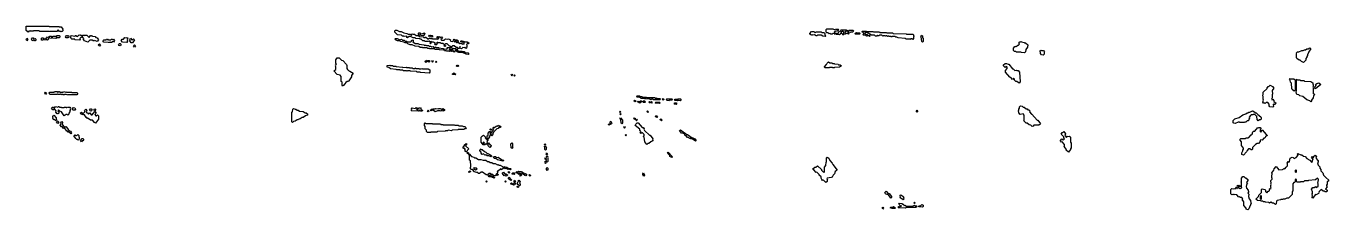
# Model space of a CAD drawing. Header units: millimetres. Extents: x 0 to 8214, y 0 to 584.
# Drawn here: x 0 to 4094, y 7 to 584 of the extents above; entities that cross this region are included whole.
import ezdxf

# ---------------------------------------------------------------- set-up
doc = ezdxf.new("R2010")
doc.units = ezdxf.units.MM
doc.layers.add('M', color=7, linetype='Continuous')

msp = doc.modelspace()

# ---------------------------------------------------------------- linework, layer by layer
at = {"layer": 'M'}
for points in [[(0, 570.8), (0.6, 584.5), (71.7, 584.5), (72.8, 583.1), (103.3, 583.1), (104.4, 581.6), (110, 581.6), (115.2, 575.1), (114.1, 573.7), (116.3, 570.8), (113.4, 567.2), (111.2, 567.2), (110, 565.7), (108.8, 567.2), (105.4, 567.2), (101, 572.8), (96.5, 567.2), (76.1, 567.2), (75.1, 568.5), (74, 567.2), (43.5, 567.2), (41.2, 570), (23.3, 570), (22.1, 568.6), (15.3, 568.6), (13.1, 570), (12, 568.6), (8.6, 568.6), (6.3, 565.7), (0, 570.8)], [(2535.4, 561.4), (2532.7, 558.6), (2528.6, 558.6), (2525.9, 561.4), (2523.2, 560), (2520.5, 562.9), (2516.4, 562.9), (2514.3, 565.1), (2514.3, 573.7), (2516.4, 575.9), (2535.4, 575.9), (2542.1, 573.1), (2543.4, 574.5), (2551.6, 574.5), (2553.8, 572.3), (2550.2, 568.5), (2548.9, 570), (2543.5, 567.1), (2542.1, 568.5), (2538.9, 565.1), (2543.5, 561.7), (2546.2, 563.1), (2547.6, 561.6), (2551.5, 561.6), (2555.6, 568.8), (2558.3, 567.4), (2560.2, 569.4), (2558.9, 570.8), (2561, 573.1), (2577.3, 573.1), (2583.5, 569.4), (2581.4, 567.1), (2577.3, 568.6), (2572.7, 565.1), (2576.7, 560.8), (2574.6, 558.6), (2571.9, 560), (2569.2, 557.2), (2566.4, 557.2), (2564.3, 559.4), (2569.7, 563.7), (2569.7, 565.1), (2567.8, 567.2), (2563.8, 567.2), (2560.5, 563.7), (2561.9, 562.3), (2558.4, 558.6), (2555.7, 557.1), (2546.8, 557.9), (2543.5, 560), (2542.1, 558.5), (2539.4, 561.4), (2535.4, 561.4)], [(5.9, 542.3), (2.9, 538.5), (0, 542.3), (2.9, 546), (5.9, 542.3)], [(31.8, 542.3), (28.9, 538.6), (26.6, 538.6), (24.4, 541.4), (22.1, 538.6), (19.2, 539.3), (16.9, 543.7), (19.8, 547.4), (22.1, 547.4), (24.4, 544.5), (28.9, 545.9), (31.8, 542.3)], [(52.6, 540), (49.6, 540.7), (47.3, 543.7), (50.2, 547.4), (52.6, 547.4), (55.5, 543.7), (52.6, 540)], [(70.1, 546.5), (69, 545.1), (70.1, 543.7), (67.2, 539.9), (64.9, 542.8), (61.5, 540), (58.6, 543.7), (61.5, 547.4), (63.8, 546), (67.2, 550.3), (70.1, 546.5)], [(78.5, 553.1), (81.4, 549.4), (78.5, 545.7), (74.4, 546.4), (72.1, 549.4), (75, 553.1), (78.5, 553.1)], [(85.1, 553.1), (93.1, 553.1), (95.3, 551.7), (97.5, 554.5), (104.4, 554.5), (107.3, 550.8), (104.4, 547.2), (97.6, 547.2), (95.4, 548.5), (93.1, 545.7), (84.6, 546.4), (82.3, 549.4), (85.1, 553.1)], [(123.9, 550.8), (126.8, 554.5), (129.2, 554.5), (130.3, 553.1), (132.5, 554.5), (135.5, 550.8), (132.5, 547.1), (130.3, 548.5), (129.2, 547.1), (126.3, 547.9), (123.9, 550.8)], [(170.4, 543.7), (167.5, 540), (153.9, 541.4), (151.6, 544.3), (149.4, 542.9), (143.7, 542.9), (140.8, 546.5), (142, 548), (139.7, 550.8), (142.6, 554.5), (152.8, 553.1), (153.9, 554.5), (156.2, 554.5), (158.4, 551.7), (159.5, 553.1), (161.8, 551.7), (167.4, 557.4), (169.7, 556), (170.8, 557.4), (172, 555.9), (174.3, 555.9), (176.5, 553.1), (178.7, 555.9), (181, 555.9), (182.1, 554.6), (183.2, 555.9), (191.2, 555.9), (197.9, 548.8), (202.3, 554.5), (204.7, 554.5), (205.8, 553.1), (208, 554.5), (209.2, 553.1), (217.1, 551.6), (219.3, 548.8), (223.8, 547.3), (227.8, 540.8), (223.8, 535.7), (218.1, 538.6), (214.7, 538.6), (213.6, 539.9), (212.6, 538.6), (210.2, 538.6), (209.1, 540), (200.2, 540), (194.5, 534.3), (183.2, 538.6), (180.3, 542.2), (181.4, 545.1), (176.5, 551.4), (174.3, 548.6), (172, 548.6), (169.3, 545.1), (170.4, 543.7)], [(267.7, 543.1), (271.2, 543.1), (272.3, 541.7), (274.5, 543.1), (277.4, 539.4), (274.5, 534.2), (272.2, 537.1), (268.9, 532.9), (265.4, 532.9), (264.3, 534.3), (262.1, 532.9), (259.8, 532.9), (258.7, 534.2), (257.6, 532.9), (244, 534.3), (241.1, 538), (244, 541.6), (251.9, 541.6), (253, 543.1), (255.4, 543.1), (257.6, 540.3), (258.7, 541.6), (266.6, 541.6), (267.7, 543.1)], [(318, 542.2), (319.1, 539.4), (318, 538), (319.1, 536.5), (316.2, 532.9), (302.6, 534.3), (298.6, 539.4), (301.5, 543.1), (306, 543.1), (310.5, 548.8), (316.1, 547.4), (317.3, 548.8), (320.2, 545.1), (318, 542.2)], [(330.2, 532.2), (325.6, 537.9), (326.8, 540.8), (325.6, 542.3), (328.6, 546), (333.1, 540.3), (337.6, 544.5), (340.5, 540.8), (334.2, 531.4), (330.2, 532.2)], [(1355.3, 517.2), (1351.1, 517.2), (1345.6, 522.9), (1341.5, 522.9), (1335.9, 518.5), (1333.1, 521.4), (1330.3, 521.4), (1323.3, 528.6), (1317.8, 528.6), (1315, 525.7), (1309.4, 530), (1303.8, 530), (1302.5, 531.4), (1295.5, 531.4), (1294.1, 532.9), (1291.4, 532.9), (1289.4, 530.8), (1292.2, 528), (1290, 525.7), (1285.8, 525.7), (1283.6, 528), (1286.3, 530.8), (1280.2, 534.3), (1274.7, 534.3), (1271.9, 535.7), (1270.5, 534.3), (1266.3, 537.1), (1263.6, 535.7), (1253.8, 535.7), (1251, 538.6), (1246.8, 538.6), (1241.3, 542.9), (1238.5, 542.9), (1237.1, 544.3), (1224.6, 545.7), (1223.2, 547.2), (1216.2, 547.2), (1207.9, 551.4), (1203.8, 551.4), (1198.2, 547.1), (1195.9, 549.4), (1197.3, 550.8), (1195.4, 552.9), (1188.4, 551.4), (1187, 552.9), (1182.8, 552.9), (1180, 555.7), (1167.5, 557.2), (1158.4, 565.1), (1158.4, 569.4), (1160.6, 571.6), (1164.8, 571.6), (1173.2, 567.4), (1178.7, 567.4), (1187.1, 563.1), (1196.8, 561.6), (1201, 558.8), (1206.6, 558.8), (1210.7, 554.5), (1212.6, 556.5), (1211.2, 558), (1213.5, 560.3), (1214.9, 558.8), (1220.5, 558.8), (1226, 554.5), (1233, 554.5), (1235.8, 551.6), (1248.3, 550.2), (1249.7, 548.8), (1253.8, 548.8), (1255.2, 550.2), (1262.2, 544.5), (1264.9, 544.5), (1269.1, 547.4), (1270.5, 545.9), (1276.1, 545.9), (1277.5, 544.5), (1290, 544.5), (1292.7, 543.1), (1294.2, 544.5), (1295.5, 543.1), (1297.5, 545.1), (1295.5, 547.1), (1294.2, 545.7), (1290.5, 549.4), (1292.7, 551.7), (1296.9, 548.8), (1299.7, 551.7), (1302.5, 548.8), (1305.3, 550.2), (1308.9, 546.5), (1303.3, 542.2), (1305.3, 540.2), (1313.6, 540.2), (1317.8, 544.5), (1324.7, 543.1), (1327.5, 544.5), (1334, 540.8), (1332.5, 539.4), (1334.5, 537.3), (1341.4, 535.9), (1343.4, 538), (1342, 539.4), (1345.6, 543.1), (1348.4, 540.3), (1349.7, 541.6), (1354, 541.6), (1359, 538), (1356.7, 535.7), (1355.3, 537.2), (1352.6, 537.2), (1351.2, 535.7), (1347, 538.5), (1345.1, 536.5), (1347, 534.5), (1349.8, 535.9), (1352.6, 533.1), (1355.3, 533.1), (1356.7, 534.5), (1362.3, 528.8), (1365.1, 531.7), (1366.5, 530.2), (1369.3, 530.2), (1372, 527.4), (1373.4, 528.8), (1376.2, 528.8), (1378.2, 530.8), (1375.4, 533.7), (1377.6, 535.9), (1380.4, 534.5), (1386, 534.5), (1388.7, 531.7), (1390.1, 533.1), (1392.4, 530.8), (1390.1, 528.5), (1388.7, 530), (1386, 528.6), (1384, 526.5), (1385.4, 525.1), (1385.4, 519.4), (1384, 518), (1385.4, 516.5), (1383.2, 514.3), (1379, 518.5), (1376.2, 515.7), (1372.1, 517.1), (1367.9, 512.8), (1362.8, 515.1), (1365.6, 518), (1363.7, 520), (1361.8, 518), (1363.1, 516.5), (1361, 514.3), (1358.1, 514.3), (1355.3, 517.2)], [(1339.5, 506.5), (1337.3, 504.3), (1335.8, 505.7), (1330.3, 504.3), (1328.9, 505.7), (1321.9, 505.7), (1320.5, 507.2), (1315, 507.2), (1313.6, 508.6), (1299.7, 510), (1298.3, 511.4), (1284.4, 511.4), (1283, 512.9), (1276, 512.9), (1274.7, 514.3), (1273.3, 512.9), (1269.1, 512.9), (1267.7, 514.3), (1262.1, 514.3), (1260.7, 515.7), (1253.8, 515.7), (1252.4, 517.1), (1251.1, 515.7), (1246.8, 515.7), (1245.4, 517.2), (1238.5, 517.2), (1234.3, 520), (1223.2, 521.4), (1213.5, 525.7), (1206.5, 525.7), (1199.5, 528.6), (1196.7, 531.4), (1191.2, 531.4), (1187, 534.3), (1177.3, 535.7), (1173.1, 538.6), (1167.6, 538.6), (1160.6, 541.5), (1158.4, 543.7), (1160.6, 545.9), (1166.2, 545.9), (1174.5, 541.6), (1180.1, 543.1), (1182.9, 540.2), (1188.5, 540.2), (1191.3, 537.4), (1195.4, 537.4), (1198.2, 534.5), (1209.3, 534.5), (1211.3, 536.6), (1211.3, 539.4), (1214.9, 541.7), (1217.1, 539.4), (1215.7, 538), (1217.1, 536.5), (1215.7, 535.1), (1223.2, 530.2), (1231.6, 530.2), (1235.8, 527.3), (1249.7, 525.9), (1251.1, 524.5), (1256.6, 524.5), (1258, 523.1), (1265, 523.1), (1266.4, 521.6), (1270.5, 521.6), (1274.7, 518.8), (1278.9, 520.2), (1281.7, 517.4), (1285.8, 517.4), (1287.2, 518.8), (1288.6, 517.4), (1295.6, 517.4), (1297, 515.9), (1310.9, 514.5), (1312.3, 513.1), (1321.9, 511.6), (1323.9, 513.7), (1322.5, 515.1), (1324.7, 517.4), (1333.1, 517.4), (1334.5, 518.8), (1337.3, 515.9), (1340.1, 515.9), (1341.5, 514.5), (1349.8, 514.5), (1356.2, 510.9), (1354, 507.1), (1352.5, 508.6), (1349.8, 508.6), (1345.6, 502.8), (1342, 505.1), (1343.4, 506.5), (1338.7, 511.4), (1337.3, 510), (1331.7, 512.8), (1329.8, 510.8), (1331.8, 508.8), (1335.9, 507.4), (1337.3, 508.8), (1339.5, 506.5)], [(1239.9, 557.1), (1238.6, 555.7), (1235.7, 555.7), (1232.1, 560.8), (1234.3, 563.1), (1237.2, 563.1), (1239.9, 560.2), (1245.5, 561.6), (1248.2, 560.2), (1251, 563.1), (1253.2, 560.8), (1249.7, 554.3), (1241.9, 555), (1239.9, 557.1)], [(1268.6, 553.7), (1266.3, 551.4), (1264.1, 553.7), (1266.3, 556), (1268.6, 553.7)], [(1270.5, 533.1), (1272.7, 530.8), (1270.5, 528.5), (1268.3, 530.8), (1270.5, 533.1)], [(1276.1, 554.5), (1278.3, 552.3), (1276.1, 550), (1271.8, 551.4), (1269.7, 553.7), (1271.9, 555.9), (1276.1, 554.5)], [(1375.7, 535.1), (1373.5, 532.8), (1365.6, 536.5), (1367.9, 538.8), (1369.3, 537.4), (1373.5, 537.4), (1375.7, 535.1)], [(2470.5, 557.1), (2467.8, 555.7), (2462.9, 559.3), (2462.9, 560.9), (2467.7, 567.4), (2475.9, 567.4), (2479.9, 563.1), (2482.6, 565.9), (2498.9, 565.9), (2500.3, 564.5), (2507, 564.5), (2510.5, 560.9), (2510.5, 556.6), (2513.2, 553.7), (2511.1, 551.4), (2504.2, 552.9), (2498.8, 555.7), (2486.7, 555.7), (2485.4, 554.3), (2482.6, 554.3), (2477.2, 557.1), (2471.8, 555.7), (2470.5, 557.1)], [(2586.2, 560.8), (2584.1, 558.6), (2579.1, 560.8), (2581.3, 563.1), (2584.1, 563.1), (2586.2, 560.8)], [(2584.6, 566.5), (2585.9, 568), (2584.6, 569.4), (2586.7, 571.6), (2597.6, 571.6), (2599.7, 569.4), (2597.6, 565.7), (2592.2, 565.7), (2590.8, 564.3), (2586, 565), (2584.6, 566.5)], [(2609.7, 564.5), (2611.1, 563.1), (2619.2, 563.1), (2621.3, 560.8), (2619.2, 558.6), (2606.3, 559.3), (2604.8, 560.8), (2609.7, 564.5)], [(2628.6, 568.8), (2639.5, 568.8), (2641.6, 566.5), (2636.2, 560.8), (2639.5, 557.4), (2642.2, 558.8), (2645.7, 555.1), (2643.5, 552.8), (2642.2, 554.2), (2640.8, 552.8), (2638.1, 555.7), (2631.3, 555.7), (2629.2, 558), (2633.2, 562.2), (2626.5, 566.5), (2628.6, 568.8)], [(2717.8, 551.4), (2712.4, 551.4), (2711.1, 552.9), (2708.4, 552.9), (2707, 551.4), (2704.3, 554.3), (2701.7, 554.3), (2700.3, 552.8), (2698.9, 554.3), (2693.6, 554.3), (2692.2, 552.8), (2689.4, 555.7), (2681.4, 555.7), (2680.1, 554.3), (2677.3, 554.3), (2676, 555.7), (2673.3, 552.9), (2669.2, 552.9), (2666.5, 555.7), (2657, 555.7), (2641.3, 565.1), (2643.5, 567.4), (2661.1, 567.4), (2662.5, 565.9), (2681.4, 565.9), (2682.8, 564.5), (2703, 564.5), (2704.4, 563.1), (2723.3, 563.1), (2724.7, 561.6), (2765.2, 560.2), (2766.6, 558.8), (2786.8, 558.8), (2788.9, 556.6), (2788.9, 553.7), (2790.3, 552.3), (2788.9, 550.8), (2788.9, 545.1), (2786.8, 542.8), (2784.1, 544.3), (2781.4, 544.3), (2780.1, 542.8), (2777.4, 544.3), (2776, 542.9), (2765.8, 543.6), (2762.4, 545.7), (2740.8, 547.2), (2736.8, 550), (2732.7, 550), (2731.3, 551.4), (2720.6, 551.4), (2719.2, 550), (2717.8, 551.4)], [(2652.4, 553.7), (2650.3, 551.4), (2648.1, 553.7), (2650.3, 556), (2652.4, 553.7)], [(2816.5, 534.2), (2814.4, 536.5), (2813.1, 550.8), (2811.7, 552.2), (2813.8, 556), (2817.3, 553.7), (2817.3, 548), (2818.7, 546.6), (2818.7, 536.5), (2816.5, 534.2)], [(3126.4, 502.9), (3111.7, 502.9), (3110.5, 504.3), (3105.6, 504.3), (3102.5, 507.9), (3102.5, 515.1), (3106.8, 520.2), (3109.3, 520.2), (3110.5, 521.7), (3111.8, 520.3), (3116.6, 524.5), (3119, 524.5), (3122, 528), (3119.6, 530.8), (3122.7, 534.5), (3125.1, 534.5), (3126.4, 536), (3127.7, 534.5), (3136.2, 533.1), (3137.4, 531.6), (3141.1, 531.6), (3147.9, 525.2), (3147.9, 522.2), (3146.6, 520.8), (3146.6, 517.9), (3141.8, 510.8), (3140.5, 503.6), (3137.4, 500), (3127.6, 501.4), (3126.4, 502.9)], [(230.6, 521.4), (226.5, 525.1), (230.6, 528.8), (233.5, 525.1), (230.6, 521.4)], [(298.8, 526.5), (295.9, 522.9), (293, 523.6), (290.7, 526.5), (293.6, 530.2), (295.9, 530.2), (298.8, 526.5)], [(341, 518.5), (338, 522.3), (341, 526), (343.9, 522.3), (341, 518.5)], [(1318.7, 522.3), (1316.4, 520), (1312.8, 522.2), (1315, 524.5), (1318.7, 522.3)], [(1353.1, 505.1), (1355.4, 507.4), (1357.6, 505.1), (1355.4, 502.8), (1353.1, 505.1)], [(1391, 498), (1388.8, 495.7), (1382.5, 496.4), (1373.4, 500), (1359.5, 501.4), (1357.3, 503.7), (1359.5, 505.9), (1369.3, 505.9), (1370.7, 504.5), (1376.3, 504.5), (1379, 501.6), (1388.8, 500.2), (1391, 498)], [(3187.9, 497.9), (3187.9, 502.2), (3185.5, 505.1), (3188.6, 508.8), (3191.1, 507.4), (3197.2, 507.4), (3200.4, 503.7), (3199.1, 502.2), (3199.1, 496.5), (3196, 492.9), (3191, 494.3), (3187.9, 497.9)], [(4007.5, 472.9), (4003.5, 477.2), (4000.9, 477.2), (3993.4, 482.2), (3992.1, 485.1), (3992.1, 497.9), (3990.7, 499.4), (3995.5, 503.1), (3999.5, 503.1), (4008.9, 507.4), (4012.9, 507.4), (4016.9, 510.2), (4021, 510.2), (4025, 513.1), (4029, 513.1), (4034.4, 515.9), (4036.5, 513.7), (4036.5, 510.8), (4031.1, 505.1), (4031.1, 502.2), (4027.1, 495.1), (4027.1, 492.2), (4024.4, 489.4), (4024.4, 486.5), (4021.8, 482.2), (4021.8, 477.9), (4014.3, 470), (4007.5, 472.9)], [(992.9, 397.9), (992.9, 407.9), (990.4, 410.8), (990.4, 426.5), (987.3, 430), (977.1, 432.9), (967.5, 443.7), (973.9, 448), (973.9, 455.1), (972.6, 458), (973.9, 459.4), (972.6, 462.3), (975.1, 465.1), (973.9, 466.5), (973.9, 478), (977.1, 484.5), (983.5, 484.5), (991.2, 477.3), (995, 475.9), (1007.1, 463.7), (1008.4, 460.8), (1008.4, 450.8), (1009.6, 448), (1012.8, 444.5), (1017.8, 443.1), (1027.4, 436.6), (1022.3, 429.4), (1022.3, 425.1), (1014.7, 412.2), (1012.8, 410), (1008.9, 410), (1005.2, 407.2), (998.8, 398.6), (994.9, 395.7), (992.9, 397.9)], [(1139.7, 454.3), (1134.8, 455), (1134.8, 460.9), (1142.6, 461.6), (1144, 460.2), (1152.3, 460.2), (1153.7, 458.8), (1162, 458.8), (1163.4, 457.3), (1182.9, 455.9), (1184.3, 454.5), (1194, 455.9), (1195.4, 454.5), (1203.8, 454.5), (1205.2, 453.1), (1213.5, 453.1), (1214.9, 451.6), (1221.8, 451.6), (1223.2, 453.1), (1224.6, 451.6), (1234.4, 451.6), (1235.8, 450.2), (1241.3, 450.2), (1244.1, 451.7), (1245.5, 450.2), (1263.6, 450.2), (1268.5, 446.6), (1268.5, 439.4), (1266.4, 437.1), (1239.9, 438.6), (1238.5, 440), (1228.7, 440), (1227.3, 441.4), (1207.9, 442.9), (1206.5, 444.3), (1198.2, 444.3), (1196.8, 442.8), (1195.3, 444.3), (1185.6, 444.3), (1184.2, 445.7), (1175.9, 445.7), (1174.5, 447.2), (1164.7, 447.2), (1163.4, 448.6), (1145.3, 450), (1139.7, 454.3)], [(1260.2, 473.7), (1256.6, 470), (1253, 473.7), (1258, 477.4), (1260.2, 473.7)], [(1266.4, 475.9), (1268.6, 473.7), (1266.4, 471.4), (1261.3, 473.6), (1263.5, 475.9), (1266.4, 475.9)], [(1277.5, 471.4), (1275.2, 473.7), (1277.5, 476), (1279.7, 473.7), (1277.5, 471.4)], [(1288.6, 474.5), (1290.8, 472.3), (1288.6, 470), (1286.4, 472.3), (1288.6, 474.5)], [(1356.7, 458.6), (1353.2, 457.9), (1351.7, 459.4), (1353.9, 461.7), (1356.7, 460.2), (1358.1, 461.7), (1360.4, 459.4), (1358.1, 457.1), (1356.7, 458.6)], [(2539.5, 467.4), (2540.8, 465.9), (2551.6, 464.5), (2553, 463.1), (2558.4, 463.1), (2561.9, 459.4), (2555.7, 455.7), (2540.8, 454.3), (2539.5, 452.9), (2535.3, 452.9), (2534, 454.3), (2524.6, 454.3), (2523.2, 452.9), (2510.3, 453.6), (2508.9, 456.6), (2515.7, 463.7), (2517, 468), (2521.8, 471.7), (2525.9, 468.8), (2532.7, 468.8), (2534.1, 467.4), (2539.5, 467.4)], [(3110.5, 410), (3106.2, 415.1), (3106.2, 417.9), (3103.2, 421.4), (3099.6, 417.1), (3094.6, 422.9), (3091, 424.3), (3078.1, 439.4), (3078.1, 445.1), (3083, 450.9), (3083, 455.1), (3080, 458.5), (3076.4, 454.2), (3072, 459.4), (3072, 462.3), (3076.3, 467.4), (3081.3, 467.4), (3086.2, 464.5), (3088.6, 464.5), (3099.6, 450.2), (3102, 450.2), (3106.9, 444.5), (3111.8, 445.9), (3113, 444.5), (3117.9, 444.5), (3122.2, 439.4), (3123.5, 409.4), (3120.3, 405.7), (3113, 410), (3110.5, 410)], [(1350.6, 433.7), (1348.4, 431.4), (1340.7, 432.2), (1339.2, 433.7), (1344.2, 437.4), (1350.6, 433.7)], [(1526.4, 428.5), (1524.2, 430.8), (1526.4, 433.1), (1528.7, 430.8), (1526.4, 428.5)], [(1534.8, 427.1), (1532.6, 429.4), (1534.8, 431.7), (1537, 429.4), (1534.8, 427.1)], [(3976, 405.1), (3973.3, 407.9), (3972, 415.1), (3970.6, 416.5), (3972.7, 420.3), (3974.1, 418.8), (3983.5, 418.8), (3988.3, 415.2), (3988.3, 383.6), (3984.8, 380), (3978.7, 385), (3977.3, 387.9), (3976, 405.1)], [(4002.2, 365.7), (3999.5, 368.6), (3994.1, 370), (3992.1, 372.2), (3990.7, 379.4), (3992.1, 380.9), (3992.1, 415.1), (3994.2, 417.4), (3995.6, 415.9), (4002.3, 415.9), (4006.3, 413.1), (4015.7, 413.1), (4017, 411.6), (4037.1, 410.2), (4043.2, 406.6), (4043.2, 402.3), (4044.5, 400.9), (4044.5, 395.1), (4043.2, 392.3), (4044.5, 390.9), (4044.5, 372.3), (4046.4, 370.3), (4047.8, 371.7), (4049.9, 369.4), (4045.9, 365.1), (4044.5, 359.4), (4039.2, 352.2), (4039.2, 349.4), (4037.1, 347.1), (4034.3, 350), (4025, 352.9), (4011.6, 362.9), (4002.2, 365.7)], [(61.5, 369.9), (58.6, 373.7), (61.5, 377.4), (64.5, 373.7), (61.5, 369.9)], [(107.8, 370), (100.9, 370), (98.7, 371.4), (97.6, 370), (75, 370), (72.1, 373.7), (75, 377.4), (88.5, 377.4), (89.7, 378.8), (96.5, 378.8), (99.8, 376), (102, 378.8), (104.4, 378.8), (108.8, 376), (109.9, 377.4), (116.7, 377.4), (117.8, 378.8), (124.6, 377.4), (125.8, 378.8), (126.9, 377.4), (142.7, 377.4), (143.8, 375.9), (159.6, 375.9), (162.5, 372.3), (159.6, 368.6), (130.2, 368.6), (129.1, 369.9), (128, 368.5), (125.7, 370), (121.3, 370), (120.2, 368.6), (117.8, 368.6), (116.7, 370), (113.4, 370), (112.3, 368.5), (108.9, 371.4), (107.8, 370)], [(3901.7, 344.3), (3896.4, 344.3), (3893.7, 341.4), (3892.3, 342.9), (3888.3, 342.9), (3886.2, 345.1), (3888.9, 352.2), (3887.6, 355.1), (3887.6, 363.6), (3886.2, 365.1), (3886.2, 368), (3887.6, 369.4), (3887.6, 376.6), (3899.6, 388), (3899.6, 390.9), (3903, 394.5), (3905.7, 394.5), (3909.7, 398.8), (3916.5, 394.5), (3921.3, 389.4), (3915.9, 382.2), (3917.2, 370.8), (3915.9, 369.4), (3915.9, 359.4), (3913.2, 355.1), (3915.1, 353.1), (3917.8, 354.5), (3921.3, 350.9), (3921.3, 348), (3928, 342.3), (3924.5, 338.6), (3921.8, 338.6), (3920.5, 340), (3918.6, 337.9), (3919.9, 332.2), (3917.8, 330), (3908.4, 331.4), (3906.3, 333.6), (3906.3, 339.4), (3901.7, 344.3)], [(4053.7, 398), (4052.4, 400.8), (4055.8, 404.5), (4062.6, 405.9), (4068.7, 400.8), (4051.8, 387.1), (4048.3, 392.3), (4053.7, 398)], [(88.6, 326), (93, 331.6), (99.8, 330.2), (100.9, 331.6), (104.4, 331.6), (105.5, 330.2), (110, 330.2), (111.2, 328.8), (120.1, 328.8), (121.2, 330.2), (124.7, 330.2), (125.8, 328.8), (128, 328.8), (129.1, 330.3), (130.3, 328.8), (131.3, 330.2), (137.1, 330.2), (140, 326.5), (138.8, 325.1), (140, 322.2), (137.7, 319.4), (137.7, 315.1), (134.3, 310.8), (134.3, 307.9), (131.4, 304.2), (129.1, 307.2), (125.8, 307.2), (120.1, 302.8), (111, 315.7), (106.6, 317.2), (102.1, 321.4), (99.4, 318), (103.9, 312.3), (101, 308.5), (98.7, 310), (97.6, 308.5), (93.5, 313.7), (94.7, 317.9), (89.7, 324.3), (86.4, 321.4), (84, 321.4), (80, 326.5), (82.9, 330.2), (85.2, 330.2), (88.6, 326)], [(147.7, 320.7), (145.3, 323.7), (149.4, 328.8), (152.9, 327.3), (155.7, 323.7), (152.8, 320), (147.7, 320.7)], [(1233, 317.1), (1211.3, 317.9), (1209.9, 319.4), (1212.7, 322.3), (1211.3, 325.1), (1213.4, 327.4), (1223.2, 325.9), (1226, 328.8), (1229.6, 326.6), (1226.8, 323.7), (1228.8, 321.6), (1230.1, 321.6), (1235.7, 327.4), (1239.9, 327.4), (1242.1, 325.1), (1240.7, 323.7), (1246.3, 319.4), (1244.1, 317.2), (1239.9, 317.2), (1237.1, 320), (1233, 317.1)], [(1916, 349.4), (1913.8, 347.1), (1910.1, 349.4), (1912.3, 351.7), (1916, 349.4)], [(1949.8, 355.7), (1948.4, 357.1), (1947.1, 355.7), (1944.2, 355.7), (1942.8, 357.2), (1933.1, 357.2), (1927.6, 361.4), (1920.6, 361.4), (1918.5, 363.7), (1920.6, 365.9), (1927.7, 365.9), (1930.4, 363.1), (1936, 363.1), (1937.4, 361.6), (1948.5, 361.6), (1949.9, 360.2), (1974.8, 360.2), (1980.3, 357.4), (1981.7, 358.8), (1983.1, 357.4), (1991.5, 357.4), (1993.6, 355.1), (1991.5, 352.9), (1972, 352.9), (1967.8, 355.7), (1963.7, 352.8), (1958.1, 355.7), (1949.8, 355.7)], [(1923.5, 348.8), (1924.9, 347.4), (1927.6, 347.4), (1930.4, 350.2), (1933.2, 350.2), (1935.4, 348), (1929, 342.8), (1921.2, 346.5), (1923.5, 348.8)], [(1937.9, 348), (1940.1, 350.2), (1942.9, 350.2), (1946.5, 346.5), (1944.3, 344.3), (1939.3, 345), (1937.9, 348)], [(1957.3, 345.1), (1959.5, 347.4), (1962.3, 345.9), (1965.1, 347.4), (1967.3, 345.1), (1965.1, 342.8), (1962.3, 344.3), (1960.9, 342.8), (1957.3, 345.1)], [(1992.3, 343.7), (1990.1, 341.4), (1978.2, 342.2), (1976.7, 343.7), (1978.9, 345.9), (1990.1, 345.9), (1992.3, 343.7)], [(2004.7, 353.7), (2002.5, 351.4), (1998.9, 355.1), (2001.1, 357.4), (2004.7, 353.7)], [(2028.9, 351.4), (2022, 351.4), (2020.6, 350), (2014.3, 350.7), (2011.4, 353.7), (2013.6, 355.9), (2028.9, 355.9), (2031.1, 353.7), (2028.9, 351.4)], [(2045, 340.8), (2042.8, 338.6), (2037.8, 339.3), (2036.4, 340.8), (2038.5, 343.1), (2042.8, 343.1), (2045, 340.8)], [(2047.7, 352.3), (2045.6, 350), (2039.2, 350.7), (2037.8, 352.3), (2039.9, 354.5), (2045.6, 354.5), (2047.7, 352.3)], [(2056.7, 355.9), (2058.8, 353.7), (2055.3, 350), (2050.3, 350.7), (2047.5, 353.7), (2049.6, 355.9), (2056.7, 355.9)], [(3156.9, 272.9), (3152, 274.3), (3145.9, 280), (3142.2, 280), (3135.4, 286.5), (3136.7, 289.4), (3136.7, 305.1), (3133.7, 308.6), (3123.9, 307.1), (3119.6, 312.2), (3118.4, 319.4), (3119.6, 320.9), (3119.6, 323.7), (3122, 326.6), (3122, 330.9), (3125.2, 334.5), (3130.1, 333.1), (3133.8, 330.2), (3136.2, 330.2), (3142.3, 324.5), (3146, 324.5), (3148.4, 321.6), (3150.9, 321.6), (3154, 318), (3152.8, 315.1), (3159.4, 307.4), (3160.6, 307.4), (3177.7, 288.8), (3178.9, 288.8), (3188.2, 278), (3185, 274.3), (3182.6, 274.3), (3181.4, 272.9), (3166.7, 272.9), (3164.3, 270), (3161.2, 269.3), (3156.9, 272.9)], [(87.4, 304.5), (94.9, 296.6), (94.9, 293.7), (96, 292.3), (93.1, 287.1), (88.6, 291.4), (87.4, 289.9), (84.5, 293.7), (85.6, 296.5), (84.5, 297.9), (84.5, 300.9), (87.4, 304.5)], [(102.8, 282.3), (99.8, 278.5), (95.8, 283.7), (98.7, 287.4), (102.8, 282.3)], [(174.2, 307.1), (170.1, 310.8), (174.2, 314.5), (177.2, 310.8), (174.2, 307.1)], [(200.1, 311.7), (204.7, 305.9), (208, 305.9), (215.9, 316), (220, 310.8), (216.6, 306.5), (219.3, 303.1), (221.5, 303.1), (224.9, 306), (227.8, 302.3), (227.8, 292.2), (218.2, 280), (214.7, 281.5), (209.1, 288.6), (202.3, 288.6), (195.6, 294.3), (193.3, 294.3), (191.1, 297.2), (188.8, 297.2), (183.2, 305.7), (180.9, 305.7), (178, 309.4), (185.9, 316.5), (183.6, 319.4), (187.7, 323.1), (190.7, 319.4), (188.4, 315.1), (191.2, 311.6), (193.4, 311.6), (196.7, 307.4), (200.1, 311.7)], [(202.3, 324.5), (204.7, 324.5), (207.6, 320.8), (204.7, 317.1), (201.8, 317.9), (199.4, 320.8), (202.3, 324.5)], [(215.9, 324.6), (218.8, 320.8), (215.9, 317.1), (213, 320.8), (215.9, 324.6)], [(835.5, 283.6), (835.5, 313.7), (836.8, 315.2), (838.1, 323.7), (840, 325.9), (845.2, 323.1), (847.7, 323.1), (851.5, 320.2), (855.3, 320.2), (859.1, 317.3), (870.6, 315.9), (876.9, 311.6), (880.7, 311.6), (885.2, 308), (883.3, 304.3), (878.2, 302.9), (870.6, 297.2), (868, 297.2), (861.7, 292.9), (855.3, 291.4), (854.1, 290), (851.5, 290), (845.2, 285.7), (840.1, 284.3), (837.5, 281.4), (835.5, 283.6)], [(1261.3, 318), (1263.5, 320.3), (1265.8, 318), (1263.5, 315.7), (1261.3, 318)], [(1292.8, 318.6), (1285.8, 315.7), (1278.8, 320), (1271.9, 318.6), (1269.6, 320.8), (1276.1, 324.5), (1278.8, 323.1), (1280.2, 324.5), (1285.8, 324.5), (1287.2, 325.9), (1295.5, 324.5), (1296.9, 325.9), (1301.1, 325.9), (1305.3, 323.1), (1309.5, 325.9), (1314.4, 322.3), (1314.4, 319.4), (1312.2, 317.1), (1309.4, 320), (1306.7, 320), (1303.9, 317.1), (1301.1, 318.6), (1292.8, 318.6)], [(1866.6, 312.8), (1864.4, 315.1), (1866.6, 317.4), (1868.8, 315.1), (1866.6, 312.8)], [(1868, 305.7), (1865.8, 308), (1868, 310.3), (1870.2, 308), (1868, 305.7)], [(1873.5, 277.1), (1870, 279.3), (1868.6, 290.8), (1865.8, 293.7), (1868, 296), (1874.3, 289.4), (1874.3, 280.9), (1875.7, 279.4), (1873.5, 277.1)], [(1910.1, 293.7), (1912.3, 295.9), (1916, 293.7), (1913.8, 291.4), (1910.1, 293.7)], [(1920.1, 289.4), (1917.9, 287.1), (1915.7, 289.4), (1917.9, 291.7), (1920.1, 289.4)], [(1954, 312.8), (1950.4, 316.5), (1952.6, 318.8), (1956.2, 315.1), (1954, 312.8)], [(1978.9, 303.1), (1981.8, 303.1), (1983.9, 300.8), (1981.7, 297.1), (1976.7, 300.8), (1978.9, 303.1)], [(1994.2, 293.1), (1999.2, 289.4), (1997, 287.1), (1992, 290.8), (1994.2, 293.1)], [(2796.8, 318), (2799, 320.3), (2802.5, 316.5), (2800.3, 314.2), (2796.8, 318)], [(3798.5, 293.1), (3811.9, 297.3), (3824, 305.9), (3833.3, 308.8), (3837.4, 311.6), (3840, 311.6), (3842.7, 314.5), (3845.4, 314.5), (3853.5, 318.8), (3854.9, 317.4), (3857.5, 317.4), (3862.9, 311.6), (3865.6, 311.6), (3871, 307.3), (3879.7, 299.5), (3881.1, 296.6), (3881.1, 292.2), (3879, 290), (3876.3, 290), (3872.2, 287.1), (3868.8, 290.8), (3867.5, 300.8), (3861.5, 307.2), (3856.2, 307.2), (3854.9, 305.7), (3849.5, 305.7), (3847.5, 303.6), (3843.5, 298), (3844.9, 295.1), (3842.2, 292.2), (3842.2, 289.4), (3840.1, 287.2), (3837.4, 287.2), (3833.4, 282.9), (3829.4, 282.9), (3828.1, 281.4), (3814.6, 281.4), (3813.2, 282.9), (3809.3, 282.9), (3799.9, 278.6), (3795.1, 279.3), (3793.7, 280.8), (3793.7, 288), (3798.5, 293.1)], [(117.9, 262.8), (112.2, 269.9), (111.1, 268.5), (107, 273.7), (109.3, 278), (108.2, 279.4), (112.2, 284.6), (115.2, 280.8), (112.9, 278), (120.8, 266.5), (117.9, 262.8)], [(130.9, 262.3), (130.9, 260.9), (135.9, 254.6), (137, 256), (139.3, 254.5), (143.3, 249.4), (140.4, 245.7), (133.7, 252.8), (132.5, 251.4), (130.2, 254.3), (128, 254.3), (120.6, 265.1), (124.6, 268.8), (130.9, 262.3)], [(1382.6, 265.1), (1380.4, 261.4), (1377.7, 261.4), (1376.3, 260), (1358.2, 260), (1356.8, 258.6), (1338.7, 257.2), (1337.3, 255.7), (1326.2, 257.1), (1324.8, 255.7), (1317.8, 255.7), (1316.5, 254.3), (1292.8, 252.9), (1291.4, 251.4), (1271.9, 251.4), (1270.5, 250), (1261.4, 250.7), (1258.6, 253.6), (1258.6, 257.9), (1254.4, 262.2), (1254.4, 269.4), (1251.6, 272.2), (1251.6, 278), (1253.8, 280.2), (1256.6, 278.8), (1276.1, 278.8), (1277.5, 277.4), (1302.5, 277.4), (1303.9, 275.9), (1309.5, 275.9), (1310.9, 274.5), (1345.7, 274.5), (1347, 273.1), (1358.2, 273.1), (1359.6, 271.6), (1370.7, 271.6), (1374.9, 268.8), (1379, 268.8), (1382.6, 265.1)], [(1483.4, 262.9), (1479.2, 261.4), (1468.8, 250.8), (1466.1, 246.5), (1467.4, 243.7), (1463.9, 240), (1459.7, 242.8), (1454.9, 237.9), (1454.9, 235.1), (1456.4, 233.7), (1451.3, 230), (1449.1, 232.2), (1449.1, 239.4), (1451.9, 242.3), (1451.9, 248), (1456.9, 254.5), (1459.1, 252.3), (1457.7, 246.6), (1461.1, 244.5), (1463, 246.6), (1461.6, 249.4), (1467.2, 255.2), (1470, 260.8), (1467.2, 265.1), (1469.4, 267.4), (1470.8, 266), (1479.2, 271.7), (1480.6, 270.2), (1484.7, 273.1), (1486.1, 271.6), (1488.9, 271.6), (1492.5, 268), (1490.3, 265.7), (1486.1, 265.7), (1483.4, 262.9)], [(1459.7, 261.7), (1463.3, 259.4), (1461.1, 257.1), (1457.4, 259.4), (1459.7, 261.7)], [(1829.7, 275.1), (1831.9, 277.4), (1834.1, 275.1), (1831.9, 272.8), (1829.7, 275.1)], [(1835.3, 283.7), (1837.5, 286), (1841, 279.4), (1838.9, 275.7), (1835.3, 279.4), (1835.3, 283.7)], [(1880.5, 268.8), (1882.7, 266.5), (1880.5, 264.3), (1878.2, 266.5), (1880.5, 268.8)], [(1940.1, 266), (1942.3, 263.7), (1940.9, 260.8), (1943.6, 256.6), (1959.6, 241.6), (1961, 241.6), (1970, 230.8), (1968.7, 226.6), (1970.1, 225.1), (1967.9, 222.9), (1963.7, 221.4), (1956.8, 215.7), (1954, 215.7), (1951.2, 212.8), (1944.9, 220.8), (1942.1, 235.1), (1939.3, 238), (1942.1, 240.9), (1942.1, 243.6), (1935.9, 250), (1931.8, 247.1), (1929.6, 249.4), (1932.3, 253.7), (1928.2, 257.9), (1928.2, 260.8), (1914.3, 272.2), (1915.7, 276.6), (1920.7, 280.2), (1923.5, 280.2), (1936, 265.9), (1938.7, 264.5), (1940.1, 266)], [(2095.5, 233.1), (2101.1, 230.2), (2106, 225.1), (2103.8, 222.8), (2092.7, 230), (2088.5, 230), (2085.7, 232.8), (2084.4, 231.4), (2081.5, 234.3), (2078.8, 234.3), (2074.6, 240), (2071.8, 240), (2069.7, 242.2), (2069.7, 243.6), (2064.9, 248.6), (2059.3, 248.6), (2053, 256.6), (2056.6, 258.8), (2076.1, 244.5), (2078.8, 244.5), (2092.7, 233.1), (2095.5, 233.1)], [(3269.7, 196.5), (3262.3, 206.5), (3263.6, 208), (3263.6, 212.2), (3255.7, 221.4), (3253.3, 220), (3250.2, 223.6), (3250.2, 225.1), (3254.5, 230.3), (3259.4, 226), (3263.6, 230.8), (3261.1, 233.6), (3261.1, 236.5), (3252.6, 245.1), (3255.7, 250.2), (3258.1, 250.2), (3260.6, 253.1), (3266.2, 246.6), (3263.8, 240.8), (3269.2, 234.5), (3272.8, 238.8), (3277.7, 237.4), (3278.9, 238.8), (3282.1, 235.1), (3282.1, 219.4), (3284.5, 216.6), (3284.5, 202.2), (3282.1, 199.4), (3282.1, 196.5), (3275.3, 188.5), (3268.4, 195.1), (3269.7, 196.5)], [(3825.9, 198), (3825.9, 200.8), (3819.2, 209.4), (3819.2, 220.8), (3815.2, 226.5), (3815.2, 229.4), (3817.3, 231.6), (3832, 231.6), (3833.3, 233.1), (3840.1, 233.1), (3842.7, 234.5), (3849.4, 243), (3852.7, 245.2), (3855.4, 252.3), (3857.5, 254.5), (3861.5, 254.5), (3870.9, 265.9), (3873.6, 264.5), (3874.9, 265.9), (3877.6, 265.9), (3881.1, 262.3), (3878.4, 259.4), (3878.4, 253.7), (3880.3, 251.7), (3884.3, 258.9), (3896.4, 244.5), (3899.8, 242.3), (3899.8, 240.8), (3894.4, 236.5), (3892.4, 232.9), (3889.7, 232.9), (3884.3, 225.7), (3880.3, 227.1), (3878.4, 225.1), (3878.4, 222.2), (3872.3, 215.7), (3868.2, 215.7), (3862.9, 212.9), (3854.2, 203.6), (3854.2, 197.9), (3852.2, 195.7), (3849.4, 195.7), (3845.4, 198.6), (3841.5, 198.6), (3836.8, 193.6), (3835.5, 189.3), (3825.4, 178.6), (3820.5, 180.8), (3820.5, 186.6), (3823.2, 192.3), (3823.2, 195.1), (3825.9, 198)], [(155.1, 240.2), (157.3, 241.7), (158.4, 240.3), (163, 244.5), (165.9, 240.9), (165.9, 236.6), (167, 235.1), (167, 229.4), (164.1, 225.7), (161.8, 228.6), (159.5, 228.6), (156.1, 231.5), (149.9, 239.4), (152.8, 243.1), (155.1, 240.2)], [(176.5, 224.3), (174.2, 221.4), (171.3, 225.1), (176.4, 231.6), (178.8, 231.6), (181.7, 228), (178.8, 224.3), (176.5, 224.3)], [(1380.9, 195.1), (1378.2, 198), (1379.6, 199.4), (1377.6, 201.4), (1374.8, 200), (1372.6, 202.2), (1378.2, 209.4), (1376.8, 210.8), (1383.2, 216), (1385.4, 212.2), (1381.2, 208), (1391, 199.4), (1383.2, 190), (1378.1, 192.2), (1380.9, 195.1)], [(1456.9, 202.8), (1451.9, 207.9), (1451.9, 212.2), (1449.9, 214.3), (1448.6, 212.8), (1445.8, 214.3), (1441.6, 211.4), (1436, 211.4), (1429.7, 219.4), (1429.7, 235.1), (1434.6, 240.2), (1437.4, 241.7), (1443.8, 235.1), (1442.4, 233.7), (1445.8, 230.2), (1448.5, 228.8), (1449.9, 230.3), (1452.2, 228), (1448, 222.2), (1449.4, 219.4), (1448, 218), (1450, 215.9), (1452.7, 217.4), (1458.3, 210.3), (1459.7, 211.7), (1461.9, 209.4), (1461.9, 207.9), (1456.9, 202.8)], [(1437.4, 215.9), (1440.7, 218), (1438.8, 220), (1435.5, 217.9), (1437.4, 215.9)], [(1527.9, 200), (1524.3, 202.2), (1522.9, 215.2), (1526.5, 217.4), (1528.6, 215.1), (1528.6, 203.7), (1530.1, 202.3), (1527.9, 200)], [(1630.8, 214.5), (1633, 212.3), (1630.8, 210), (1628.5, 212.3), (1630.8, 214.5)], [(1635.8, 202.2), (1634.3, 200.8), (1634.3, 196.5), (1632.2, 194.3), (1630, 196.5), (1630, 203.7), (1628.6, 206.6), (1632.2, 208.8), (1635.8, 202.2)], [(1884.6, 244.5), (1886.8, 242.3), (1884.6, 240), (1882.4, 242.3), (1884.6, 244.5)], [(1391, 185.1), (1388.7, 182.8), (1385.1, 186.5), (1387.3, 188.8), (1391, 185.1)], [(1497.3, 143), (1500.8, 137.9), (1494.4, 132.8), (1491.7, 135.7), (1484.8, 130), (1482, 130), (1480, 128), (1482.8, 125.1), (1475.8, 118), (1477.2, 116.5), (1475, 114.3), (1469.4, 115.7), (1466.6, 118.6), (1462.4, 118.6), (1458.3, 121.4), (1454.2, 121.4), (1452.2, 119.4), (1453.6, 118), (1451.3, 115.7), (1448.5, 118.6), (1445.8, 117.1), (1434.6, 125.7), (1430.5, 125.7), (1424.9, 121.4), (1422.1, 121.4), (1416.6, 125.7), (1415.2, 124.3), (1409.5, 127.2), (1402.6, 134.3), (1398.4, 134.3), (1396.3, 136.5), (1396.3, 140.9), (1397.7, 142.3), (1397.7, 152.2), (1396.3, 153.6), (1396.3, 160.8), (1393.5, 163.6), (1393.5, 177.9), (1390.7, 180.8), (1392.9, 183.1), (1399.9, 174.5), (1406.9, 173.1), (1409.6, 170.2), (1413.8, 170.2), (1422.1, 165.9), (1429.1, 165.9), (1436, 163.1), (1444.4, 163.1), (1450, 158.8), (1454.1, 158.8), (1458.3, 155.9), (1463.9, 155.9), (1468.1, 153.1), (1473.6, 153.1), (1481.9, 148.8), (1483.3, 150.3), (1486.1, 147.4), (1490.3, 147.4), (1497.3, 143)], [(1433.3, 197.4), (1440.3, 190.2), (1444.4, 188.8), (1448.6, 184.5), (1451.4, 184.5), (1456.9, 181.6), (1463.3, 176.5), (1461.1, 174.3), (1454.1, 177.2), (1448.5, 177.2), (1444.4, 180), (1441.6, 178.6), (1437.4, 182.9), (1431.8, 181.4), (1429.6, 183.7), (1431, 186.5), (1425.5, 193.7), (1426.9, 196.6), (1429.1, 198.8), (1430.5, 197.4), (1433.3, 197.4)], [(1468.6, 172.3), (1470.8, 174.5), (1475, 174.5), (1477.8, 171.6), (1483.3, 173.1), (1496.7, 163.7), (1494.5, 161.4), (1481.9, 164.3), (1476.3, 168.6), (1470.7, 168.6), (1468.6, 172.3)], [(1500.9, 162.3), (1498.6, 160), (1496.4, 162.3), (1498.6, 164.5), (1500.9, 162.3)], [(1635.5, 162.2), (1634.1, 163.7), (1635.5, 165.1), (1633.5, 167.1), (1632.2, 165.7), (1629.9, 168), (1632.2, 170.3), (1633.5, 168.8), (1635.5, 170.8), (1634.1, 172.2), (1637.7, 177.4), (1639.9, 175.1), (1638.5, 172.3), (1639.9, 170.9), (1639.9, 159.4), (1637.7, 157.1), (1634.1, 159.4), (1635.5, 162.2)], [(1636.3, 179.9), (1634.1, 183.7), (1636.4, 186), (1638.5, 182.2), (1636.3, 179.9)], [(2028.9, 171.4), (2022.5, 175.1), (2022.5, 177.9), (2015.6, 185.1), (2017.8, 188.8), (2031.1, 173.7), (2028.9, 171.4)], [(2482.6, 124.3), (2475.8, 132.9), (2472.4, 135.1), (2472.4, 136.6), (2478.6, 141.6), (2481.3, 141.6), (2486.7, 146), (2499.6, 133.7), (2499.6, 132.3), (2507, 124.5), (2508.9, 126.6), (2508.9, 140.9), (2513, 146.6), (2514.3, 156.6), (2515.7, 158), (2515.7, 170.9), (2517.8, 173.1), (2522.6, 169.5), (2525.3, 162.3), (2533.4, 153.7), (2534.8, 149.4), (2548.3, 132.2), (2542.9, 127.9), (2540.2, 120.8), (2536.1, 116.5), (2532.7, 110), (2530, 108.6), (2517.8, 107.2), (2515.9, 105.1), (2518.6, 102.3), (2517.2, 100.8), (2517.2, 96.5), (2513.7, 92.8), (2504.3, 101.4), (2502.9, 100), (2500.8, 102.2), (2498.1, 106.5), (2498.1, 110.8), (2492.7, 116.5), (2492.7, 117.9), (2485.3, 125.7), (2482.6, 124.3)], [(3893.6, 32.9), (3888.3, 32.9), (3886.9, 34.3), (3881.6, 34.3), (3880.2, 35.7), (3869.5, 37.2), (3864.7, 40.8), (3872.8, 49.4), (3874.2, 53.7), (3882.2, 62.3), (3882.2, 70.9), (3884.3, 73.1), (3892.4, 71.6), (3894.5, 69.4), (3894.5, 65.1), (3899, 60.3), (3903, 65.9), (3905.7, 65.9), (3907.7, 68), (3907.7, 70.8), (3906.3, 72.3), (3908.4, 74.5), (3911.1, 73.1), (3913, 75.1), (3911.7, 77.9), (3911.7, 83.7), (3913, 86.5), (3911.7, 89.4), (3913, 90.9), (3913, 93.6), (3911.7, 95.1), (3911.7, 99.4), (3915.7, 103.7), (3915.7, 106.5), (3914.4, 107.9), (3914.4, 116.6), (3915.7, 118), (3915.7, 120.8), (3914.3, 123.7), (3921.1, 132.3), (3922.4, 136.6), (3928.5, 143.1), (3936.6, 133.1), (3947.3, 134.5), (3948.6, 133.1), (3952.6, 137.4), (3955.3, 136), (3959.3, 141.6), (3963.9, 145.2), (3963.9, 152.2), (3962.6, 153.7), (3966, 158.8), (3968.7, 157.4), (3970.6, 159.4), (3972, 169.5), (3978.1, 173.1), (3982.2, 171.6), (3984.8, 168.8), (3991.4, 171.6), (3997.4, 179.4), (3994.7, 182.3), (3996.8, 184.5), (4006.3, 180.2), (4009, 180.2), (4014.3, 175.9), (4019.7, 174.5), (4025.1, 168.8), (4034.4, 163), (4039.8, 157.4), (4043, 159.4), (4043, 163.7), (4044.3, 165.1), (4038.9, 172.3), (4041.1, 174.5), (4045.1, 170.3), (4047, 172.3), (4045.7, 175.1), (4050.5, 178.8), (4055.3, 173.7), (4052.6, 169.4), (4060.6, 160.9), (4060.6, 157.9), (4058, 155.1), (4060.6, 148), (4066, 142.3), (4066, 138), (4068.7, 133.7), (4068.7, 129.4), (4075.3, 123.7), (4076.7, 116.6), (4084, 108.8), (4094.1, 100.8), (4092.1, 97.2), (4088.8, 95.1), (4088.8, 87.9), (4086.1, 85.1), (4086.1, 82.3), (4088.8, 79.4), (4083.4, 73.7), (4088.8, 69.4), (4088.8, 66.5), (4086.7, 64.3), (4081.2, 64.3), (4079.9, 65.7), (4075.9, 65.7), (4069.2, 71.4), (4063.3, 65.1), (4062, 62.3), (4063.3, 60.8), (4061.3, 58.6), (4054.5, 54.3), (4051.8, 55.7), (4047.2, 50.8), (4043.8, 44.2), (4040.3, 48), (4043, 50.8), (4041.6, 55.1), (4043, 56.6), (4041.6, 59.4), (4043, 60.9), (4043, 63.7), (4039, 72.3), (4043.7, 77.4), (4049.1, 77.4), (4051.8, 80.3), (4054.5, 77.4), (4060.4, 80.9), (4060.4, 89.4), (4059.1, 90.8), (4059.1, 93.7), (4060.4, 95.2), (4061.8, 102.2), (4060.4, 105.1), (4058.5, 107.1), (4051.8, 101.4), (4030.4, 100), (4029.1, 98.6), (4017, 98.6), (4014.3, 95.7), (4004.9, 95.7), (4003.6, 94.3), (3994.1, 94.3), (3992.1, 96.5), (3992.1, 102.2), (3990.2, 104.2), (3988.3, 102.2), (3988.3, 95.1), (3986.2, 92.9), (3983.5, 92.9), (3980.2, 89.4), (3980.2, 66.5), (3978.9, 65.1), (3978.9, 55.1), (3967.4, 44.3), (3962, 44.3), (3955.3, 41.4), (3950, 41.4), (3948.7, 40), (3943.3, 40), (3942, 38.6), (3931.3, 37.2), (3929.3, 35.1), (3927.9, 26.5), (3925.9, 24.3), (3920.4, 28.6), (3916.4, 28.6), (3911.1, 31.4), (3907.1, 28.5), (3905.7, 30), (3895, 31.4), (3893.6, 32.9)], [(1390.7, 126.5), (1394.3, 130.2), (1398, 128), (1392.9, 124.3), (1390.7, 126.5)], [(1409.6, 138.6), (1408.2, 139.9), (1406.3, 136.6), (1412.4, 133.1), (1417.1, 136.5), (1415.1, 138.6), (1409.6, 138.6)], [(1502.8, 114.2), (1496.4, 122.3), (1500, 126), (1505.6, 118.8), (1508.4, 120.2), (1513.4, 116.5), (1508.4, 112.8), (1504.2, 115.7), (1502.8, 114.2)], [(1511.2, 141.6), (1517.6, 136.5), (1515.3, 134.3), (1508.4, 137.1), (1505.6, 135.7), (1502, 139.4), (1505.6, 143.1), (1507, 141.6), (1511.2, 141.6)], [(1520.3, 125.1), (1518.1, 122.8), (1514.5, 125.1), (1516.7, 127.4), (1520.3, 125.1)], [(1524.5, 135.1), (1522.3, 132.8), (1517.2, 135.1), (1519.4, 137.4), (1522.3, 137.4), (1524.5, 135.1)], [(1529.2, 123.1), (1533.4, 123.1), (1535.6, 120.8), (1533.4, 118.6), (1528.5, 119.3), (1527, 120.8), (1529.2, 123.1)], [(1541.7, 127.4), (1544, 125.1), (1541.7, 122.8), (1539.5, 125.1), (1541.7, 127.4)], [(1557.1, 127.3), (1559.3, 125.1), (1556.5, 122.3), (1557.9, 120.8), (1555.6, 118.5), (1551.5, 124.2), (1549.5, 122.3), (1550.9, 120.8), (1548.7, 118.5), (1546.5, 120.8), (1547.9, 123.7), (1546.5, 126.6), (1548.7, 128.8), (1557.1, 127.3)], [(1573.2, 118), (1571, 114.3), (1567.4, 115), (1561.8, 119.3), (1560.4, 122.3), (1562.6, 124.5), (1566.8, 118.8), (1569.6, 121.7), (1573.2, 118)], [(1634.4, 158), (1633, 156.5), (1634.4, 155.1), (1632.2, 152.8), (1629.9, 155.1), (1631.3, 156.5), (1629.9, 158), (1632.2, 160.3), (1634.4, 158)], [(1639.9, 138), (1639.9, 133.6), (1637.7, 131.4), (1635.5, 133.6), (1635.5, 138), (1637.7, 140.3), (1639.9, 138)], [(1940.1, 123.1), (1943.7, 116.5), (1941.5, 112.8), (1937.9, 117.9), (1937.9, 120.9), (1940.1, 123.1)], [(3988.3, 126.6), (3990.2, 124.5), (3992.1, 126.6), (3992.1, 130.8), (3990.2, 132.8), (3988.3, 130.8), (3988.3, 126.6)], [(1444.9, 96.5), (1447.2, 98.8), (1449.4, 96.5), (1447.2, 94.3), (1444.9, 96.5)], [(1453.3, 113.7), (1456.9, 117.4), (1465.2, 113.1), (1466.6, 114.5), (1473, 109.4), (1470.8, 107.1), (1461, 111.4), (1455.5, 111.4), (1453.3, 113.7)], [(1481.9, 120.3), (1484.2, 118), (1481.9, 115.7), (1479.7, 118), (1481.9, 120.3)], [(1504.7, 96.5), (1507, 98.8), (1509.2, 96.5), (1507, 94.3), (1504.7, 96.5)], [(1521.7, 108), (1520.3, 106.5), (1522.3, 104.5), (1525.9, 102.3), (1523.7, 100), (1515.9, 105.1), (1515.9, 108), (1518.1, 110.2), (1521.7, 108)], [(1525, 91.7), (1528.7, 89.4), (1526.5, 87.1), (1522.8, 89.4), (1525, 91.7)], [(1538.4, 89.4), (1534.8, 85.7), (1531.3, 85), (1529.8, 86.5), (1536.2, 93.1), (1538.4, 89.4)], [(1536.2, 100.3), (1538.4, 96.5), (1534.8, 92.8), (1532.6, 95.1), (1536.2, 100.3)], [(1552.3, 85.1), (1550.1, 82.8), (1543.7, 88), (1545.1, 89.4), (1543.7, 92.3), (1547.9, 96.5), (1546.5, 98), (1548.7, 100.3), (1552.3, 95.1), (1550.9, 90.8), (1552.3, 89.4), (1552.3, 85.1)], [(1552.1, 116.6), (1554.3, 118.8), (1556.5, 115.1), (1554.2, 112.8), (1552.1, 116.6)], [(1583.5, 112.8), (1579.9, 116.5), (1582.1, 118.8), (1585.7, 115.1), (1583.5, 112.8)], [(3819.9, 45.7), (3815.9, 45.7), (3813.3, 48.6), (3810.6, 47.1), (3805.2, 54.3), (3798.6, 55.7), (3795.8, 54.3), (3794.5, 55.7), (3791.9, 55.7), (3789.1, 54.3), (3785.7, 57.9), (3785.7, 70.9), (3789.1, 74.5), (3794.5, 73.1), (3797.2, 74.5), (3799.9, 73.1), (3801.8, 75.1), (3800.4, 76.5), (3802.6, 78.8), (3804.7, 76.5), (3803.4, 75.1), (3805.2, 73.1), (3807.1, 75.1), (3805.8, 78), (3807.1, 80.8), (3805.8, 82.3), (3807.9, 84.5), (3811.9, 83.1), (3813.3, 84.5), (3815.4, 82.3), (3813.3, 80), (3810.6, 81.4), (3808.7, 79.4), (3812, 74.5), (3814.6, 75.9), (3817.3, 74.5), (3820.5, 78), (3819.2, 79.4), (3819.2, 92.2), (3817.8, 95.1), (3819.2, 96.6), (3819.2, 106.6), (3824, 111.6), (3826.7, 111.6), (3830.7, 107.4), (3833.4, 107.4), (3839.5, 102.3), (3839.5, 99.4), (3835.5, 93.7), (3838.2, 89.4), (3835.5, 86.5), (3834.2, 79.4), (3835.5, 78), (3835.5, 75.1), (3840.8, 69.4), (3840.8, 66.6), (3842.2, 65.1), (3839.5, 59.4), (3842.2, 56.6), (3840.9, 49.4), (3843.5, 42.3), (3847.5, 36.6), (3848.9, 29.4), (3850.2, 28), (3842.2, 10.8), (3838.8, 7.1), (3833.9, 9.3), (3833.9, 12.2), (3827.2, 20.8), (3827.2, 32.2), (3821.9, 39.4), (3823.2, 42.2), (3819.9, 45.7)], [(1544.5, 81.7), (1548.2, 79.4), (1545.9, 77.1), (1542.3, 79.4), (1544.5, 81.7)], [(2717.9, 44.2), (2709.7, 54.3), (2704.3, 57.1), (2701.6, 55.7), (2698.1, 62.3), (2703, 66), (2708.5, 60.2), (2712.5, 58.8), (2720, 49.4), (2720, 46.5), (2717.9, 44.2)], [(2748.2, 47.9), (2745.4, 50.8), (2748.9, 54.5), (2757.9, 48), (2756.5, 45.1), (2759.2, 42.3), (2755.7, 38.5), (2746.8, 45.1), (2748.2, 47.9)], [(3880.3, 40.3), (3882.2, 42.3), (3882.2, 50.8), (3880.3, 52.8), (3878.4, 50.8), (3878.4, 42.3), (3880.3, 40.3)], [(2694.3, 12.2), (2692.2, 9.9), (2690, 13.7), (2692.2, 16), (2694.3, 12.2)], [(2715.7, 13.6), (2717.8, 15.9), (2720.6, 15.9), (2721.9, 14.5), (2726, 17.4), (2732.2, 13.7), (2730.1, 11.4), (2723.2, 11.4), (2721.9, 12.8), (2720.6, 11.4), (2715.7, 13.6)], [(2744.8, 28.8), (2751.7, 27.3), (2754.4, 24.5), (2755.7, 26), (2759.8, 20.3), (2761.1, 21.7), (2766.6, 18.8), (2785.4, 18.8), (2792.2, 21.7), (2793.6, 20.2), (2797.7, 20.2), (2799.8, 18), (2796.3, 14.3), (2765.2, 14.3), (2763.9, 12.9), (2741.5, 13.6), (2740, 15.1), (2742.2, 17.4), (2743.5, 16), (2746.2, 18.8), (2748.9, 17.4), (2750.8, 19.4), (2749, 21.4), (2747.6, 20), (2742.7, 25.1), (2744.8, 28.8)], [(2794.4, 29.4), (2792.2, 27.1), (2790, 29.4), (2792.2, 31.7), (2794.4, 29.4)], [(2807, 20.2), (2811.1, 20.2), (2815.2, 24.5), (2818.7, 22.3), (2818.7, 17.9), (2816.6, 15.7), (2806.4, 16.4), (2804.9, 18), (2807, 20.2)]]:
    msp.add_lwpolyline(points, close=True, dxfattribs=at)

doc.saveas('drawing.dxf')
